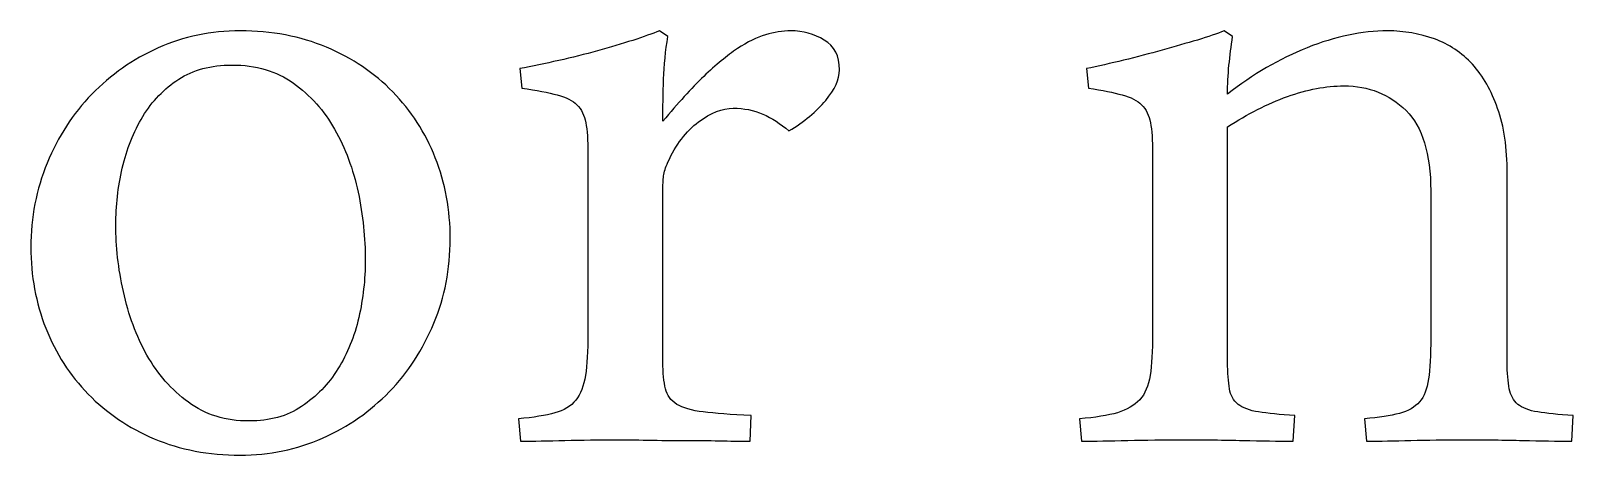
# Model space of a CAD drawing. Extents: x -303 to 288, y -142 to 145.
# Drawn here: x 53.38 to 62.55, y -139.42 to -136.9 of the extents above; entities that cross this region are included whole.
import ezdxf

# ---------------------------------------------------------------- set-up
doc = ezdxf.new("R2010")
doc.units = 0
doc.header["$MEASUREMENT"] = 0
doc.layers.add('LAYER_1', color=7, linetype='CONTINUOUS')

msp = doc.modelspace()

# ---------------------------------------------------------------- linework, layer by layer
at = {"layer": 'LAYER_1', "color": 250}
for points, knots in [([(53.3756, -138.1853), (53.3756, -138.0089), (53.408, -137.841), (53.4729, -137.6844), (53.4729, -137.6844), (53.5378, -137.5278), (53.6253, -137.3909), (53.7382, -137.2752), (53.7382, -137.2752), (53.8497, -137.1595), (53.9809, -137.0677), (54.1319, -137), (54.1319, -137), (54.2843, -136.9323), (54.4466, -136.8984), (54.6201, -136.8984), (54.6201, -136.8984), (54.8078, -136.8984), (54.9786, -136.9309), (55.1324, -136.9958), (55.1324, -136.9958), (55.2876, -137.0607), (55.4188, -137.1496), (55.5275, -137.2611), (55.5275, -137.2611), (55.6361, -137.3725), (55.7208, -137.5038), (55.7801, -137.6533), (55.7801, -137.6533), (55.8393, -137.8043), (55.869, -137.9638), (55.869, -138.1345), (55.869, -138.1345), (55.869, -138.3137), (55.8365, -138.4817), (55.7716, -138.6369), (55.7716, -138.6369), (55.7067, -138.7935), (55.6192, -138.929), (55.5063, -139.0447), (55.5063, -139.0447), (55.3948, -139.1604), (55.2636, -139.2521), (55.1098, -139.3199), (55.1098, -139.3199), (54.9574, -139.3876), (54.7937, -139.4215), (54.6201, -139.4215), (54.6201, -139.4215), (54.4325, -139.4215), (54.2631, -139.389), (54.1093, -139.3241), (54.1093, -139.3241), (53.9569, -139.2592), (53.8257, -139.1703), (53.717, -139.0588), (53.717, -139.0588), (53.6084, -138.9473), (53.5237, -138.8161), (53.4645, -138.6665), (53.4645, -138.6665), (53.4052, -138.5155), (53.3756, -138.3561), (53.3756, -138.1853)], [0, 0, 0, 0, 0.058824, 0.058824, 0.058824, 0.058824, 0.117647, 0.117647, 0.117647, 0.117647, 0.176471, 0.176471, 0.176471, 0.176471, 0.235294, 0.235294, 0.235294, 0.235294, 0.294118, 0.294118, 0.294118, 0.294118, 0.352941, 0.352941, 0.352941, 0.352941, 0.411765, 0.411765, 0.411765, 0.411765, 0.470588, 0.470588, 0.470588, 0.470588, 0.529412, 0.529412, 0.529412, 0.529412, 0.588235, 0.588235, 0.588235, 0.588235, 0.647059, 0.647059, 0.647059, 0.647059, 0.705882, 0.705882, 0.705882, 0.705882, 0.764706, 0.764706, 0.764706, 0.764706, 0.823529, 0.823529, 0.823529, 0.823529, 0.882353, 0.882353, 0.882353, 0.882353, 1, 1, 1, 1]), ([(57.6512, -139.3382), (57.606, -139.3382), (57.5538, -139.3382), (57.4917, -139.3368), (57.4917, -139.3368), (57.4296, -139.3354), (57.3619, -139.334), (57.2913, -139.334), (57.2913, -139.334), (57.2194, -139.334), (57.146, -139.334), (57.0712, -139.3326), (57.0712, -139.3326), (56.9978, -139.3311), (56.9273, -139.3297), (56.8609, -139.3297), (56.8609, -139.3297), (56.7537, -139.3297), (56.6507, -139.3311), (56.5505, -139.334), (56.5505, -139.334), (56.4517, -139.3368), (56.3628, -139.3382), (56.2866, -139.3382), (56.2866, -139.3382), (56.2866, -139.3382), (56.2739, -139.2056), (56.2739, -139.2056), (56.2739, -139.2056), (56.3642, -139.1971), (56.4376, -139.1858), (56.4912, -139.1703), (56.4912, -139.1703), (56.5449, -139.1562), (56.5858, -139.1308), (56.6154, -139.0941), (56.6154, -139.0941), (56.6436, -139.0588), (56.6634, -139.0094), (56.6733, -138.9473), (56.6733, -138.9473), (56.6817, -138.8852), (56.6874, -138.802), (56.6874, -138.6976), (56.6874, -138.6976), (56.6874, -138.6976), (56.6874, -137.6265), (56.6874, -137.6265), (56.6874, -137.6265), (56.6874, -137.5489), (56.6832, -137.4882), (56.6747, -137.4445), (56.6747, -137.4445), (56.6662, -137.4008), (56.6493, -137.3655), (56.6225, -137.3387), (56.6225, -137.3387), (56.5971, -137.3133), (56.5576, -137.2935), (56.5054, -137.2794), (56.5054, -137.2794), (56.4531, -137.2653), (56.3826, -137.2512), (56.2951, -137.2385), (56.2951, -137.2385), (56.2951, -137.2385), (56.2824, -137.1228), (56.2824, -137.1228), (56.2824, -137.1228), (56.3572, -137.1087), (56.4334, -137.0931), (56.5138, -137.0748), (56.5138, -137.0748), (56.5928, -137.0565), (56.6705, -137.0381), (56.7452, -137.0169), (56.7452, -137.0169), (56.82, -136.9958), (56.8892, -136.976), (56.9541, -136.9549), (56.9541, -136.9549), (57.019, -136.9337), (57.0712, -136.9153), (57.1135, -136.8984), (57.1135, -136.8984), (57.1135, -136.8984), (57.1629, -136.9323), (57.1629, -136.9323), (57.1629, -136.9323), (57.1488, -137.0169), (57.1403, -137.103), (57.1375, -137.1863), (57.1375, -137.1863), (57.1347, -137.2709), (57.1333, -137.3542), (57.1333, -137.436), (57.1333, -137.436), (57.2222, -137.3288), (57.3026, -137.2399), (57.376, -137.1693), (57.376, -137.1693), (57.448, -137.1002), (57.5157, -137.0452), (57.5764, -137.0042), (57.5764, -137.0042), (57.6371, -136.9647), (57.6921, -136.9365), (57.7429, -136.9224), (57.7429, -136.9224), (57.7951, -136.9069), (57.8445, -136.8984), (57.8939, -136.8984), (57.8939, -136.8984), (57.9658, -136.8984), (58.0322, -136.9168), (58.0928, -136.9534), (58.0928, -136.9534), (58.1535, -136.9887), (58.1832, -137.048), (58.1832, -137.1312), (58.1832, -137.1312), (58.1832, -137.1863), (58.1563, -137.2469), (58.1013, -137.3119), (58.1013, -137.3119), (58.0463, -137.3782), (57.9729, -137.4389), (57.8826, -137.4939), (57.8826, -137.4939), (57.8318, -137.4501), (57.781, -137.4163), (57.7274, -137.3937), (57.7274, -137.3937), (57.6737, -137.3697), (57.6145, -137.3584), (57.551, -137.3584), (57.551, -137.3584), (57.4875, -137.3584), (57.4183, -137.3852), (57.345, -137.4403), (57.345, -137.4403), (57.2702, -137.4953), (57.2095, -137.5757), (57.1629, -137.6802), (57.1629, -137.6802), (57.1488, -137.7112), (57.1403, -137.738), (57.1375, -137.7606), (57.1375, -137.7606), (57.1347, -137.7846), (57.1333, -137.8156), (57.1333, -137.8537), (57.1333, -137.8537), (57.1333, -137.8537), (57.1333, -138.8669), (57.1333, -138.8669), (57.1333, -138.8669), (57.1333, -138.9332), (57.1389, -138.9854), (57.1488, -139.0263), (57.1488, -139.0263), (57.1573, -139.0659), (57.1799, -139.0969), (57.2165, -139.1195), (57.2165, -139.1195), (57.2518, -139.1406), (57.304, -139.1562), (57.3732, -139.1646), (57.3732, -139.1646), (57.4423, -139.1731), (57.5369, -139.1802), (57.6582, -139.1858), (57.6582, -139.1858), (57.6582, -139.1858), (57.6512, -139.3382), (57.6512, -139.3382)], [0, 0, 0, 0, 0.022222, 0.022222, 0.022222, 0.022222, 0.044444, 0.044444, 0.044444, 0.044444, 0.066667, 0.066667, 0.066667, 0.066667, 0.088889, 0.088889, 0.088889, 0.088889, 0.111111, 0.111111, 0.111111, 0.111111, 0.133333, 0.133333, 0.133333, 0.133333, 0.155556, 0.155556, 0.155556, 0.155556, 0.177778, 0.177778, 0.177778, 0.177778, 0.2, 0.2, 0.2, 0.2, 0.222222, 0.222222, 0.222222, 0.222222, 0.244444, 0.244444, 0.244444, 0.244444, 0.266667, 0.266667, 0.266667, 0.266667, 0.288889, 0.288889, 0.288889, 0.288889, 0.311111, 0.311111, 0.311111, 0.311111, 0.333333, 0.333333, 0.333333, 0.333333, 0.355556, 0.355556, 0.355556, 0.355556, 0.377778, 0.377778, 0.377778, 0.377778, 0.4, 0.4, 0.4, 0.4, 0.422222, 0.422222, 0.422222, 0.422222, 0.444444, 0.444444, 0.444444, 0.444444, 0.466667, 0.466667, 0.466667, 0.466667, 0.488889, 0.488889, 0.488889, 0.488889, 0.511111, 0.511111, 0.511111, 0.511111, 0.533333, 0.533333, 0.533333, 0.533333, 0.555556, 0.555556, 0.555556, 0.555556, 0.577778, 0.577778, 0.577778, 0.577778, 0.6, 0.6, 0.6, 0.6, 0.622222, 0.622222, 0.622222, 0.622222, 0.644444, 0.644444, 0.644444, 0.644444, 0.666667, 0.666667, 0.666667, 0.666667, 0.688889, 0.688889, 0.688889, 0.688889, 0.711111, 0.711111, 0.711111, 0.711111, 0.733333, 0.733333, 0.733333, 0.733333, 0.755556, 0.755556, 0.755556, 0.755556, 0.777778, 0.777778, 0.777778, 0.777778, 0.8, 0.8, 0.8, 0.8, 0.822222, 0.822222, 0.822222, 0.822222, 0.844444, 0.844444, 0.844444, 0.844444, 0.866667, 0.866667, 0.866667, 0.866667, 0.888889, 0.888889, 0.888889, 0.888889, 0.911111, 0.911111, 0.911111, 0.911111, 0.933333, 0.933333, 0.933333, 0.933333, 0.955556, 0.955556, 0.955556, 0.955556, 1, 1, 1, 1]), ([(60.8799, -139.3382), (60.791, -139.3382), (60.6922, -139.3368), (60.5821, -139.334), (60.5821, -139.334), (60.472, -139.3311), (60.3507, -139.3297), (60.218, -139.3297), (60.218, -139.3297), (60.1108, -139.3297), (60.0036, -139.3311), (59.8977, -139.334), (59.8977, -139.334), (59.7919, -139.3368), (59.7002, -139.3382), (59.6226, -139.3382), (59.6226, -139.3382), (59.6226, -139.3382), (59.6099, -139.2056), (59.6099, -139.2056), (59.6099, -139.2056), (59.7044, -139.1971), (59.7792, -139.1858), (59.8356, -139.1689), (59.8356, -139.1689), (59.8921, -139.1519), (59.9358, -139.1265), (59.9683, -139.0927), (59.9683, -139.0927), (59.9993, -139.0574), (60.0205, -139.0094), (60.0304, -138.9473), (60.0304, -138.9473), (60.0388, -138.8852), (60.0445, -138.802), (60.0445, -138.6976), (60.0445, -138.6976), (60.0445, -138.6976), (60.0445, -137.6265), (60.0445, -137.6265), (60.0445, -137.6265), (60.0445, -137.5489), (60.0403, -137.4882), (60.0318, -137.4445), (60.0318, -137.4445), (60.0233, -137.4008), (60.0064, -137.3655), (59.9796, -137.3387), (59.9796, -137.3387), (59.9542, -137.3133), (59.9161, -137.2935), (59.8639, -137.2794), (59.8639, -137.2794), (59.8131, -137.2653), (59.7467, -137.2512), (59.6635, -137.2385), (59.6635, -137.2385), (59.6635, -137.2385), (59.6522, -137.1228), (59.6522, -137.1228), (59.6522, -137.1228), (59.7199, -137.1087), (59.7947, -137.0917), (59.8723, -137.0734), (59.8723, -137.0734), (59.9514, -137.0536), (60.0276, -137.0339), (60.1023, -137.0127), (60.1023, -137.0127), (60.1771, -136.9915), (60.2463, -136.9718), (60.3112, -136.9534), (60.3112, -136.9534), (60.3761, -136.9337), (60.4283, -136.9153), (60.4706, -136.8984), (60.4706, -136.8984), (60.4706, -136.8984), (60.52, -136.9323), (60.52, -136.9323), (60.52, -136.9323), (60.5116, -136.9901), (60.5045, -137.0466), (60.4989, -137.103), (60.4989, -137.103), (60.4932, -137.1609), (60.4904, -137.2173), (60.4904, -137.2752), (60.4904, -137.2752), (60.64, -137.1566), (60.798, -137.0649), (60.9645, -136.9986), (60.9645, -136.9986), (61.131, -136.9323), (61.2905, -136.8984), (61.4415, -136.8984), (61.4415, -136.8984), (61.5403, -136.8984), (61.6334, -136.9153), (61.7209, -136.9464), (61.7209, -136.9464), (61.8069, -136.9788), (61.8831, -137.0282), (61.9466, -137.0974), (61.9466, -137.0974), (62.0087, -137.1665), (62.0595, -137.254), (62.0962, -137.3598), (62.0962, -137.3598), (62.1343, -137.4657), (62.1527, -137.5955), (62.1527, -137.7465), (62.1527, -137.7465), (62.1527, -137.7465), (62.1527, -138.8669), (62.1527, -138.8669), (62.1527, -138.8669), (62.1527, -138.9332), (62.1569, -138.9854), (62.1654, -139.0263), (62.1654, -139.0263), (62.1738, -139.0659), (62.1908, -139.0969), (62.2162, -139.1195), (62.2162, -139.1195), (62.243, -139.1406), (62.2825, -139.1562), (62.3347, -139.1646), (62.3347, -139.1646), (62.3869, -139.1731), (62.4575, -139.1802), (62.545, -139.1858), (62.545, -139.1858), (62.545, -139.1858), (62.5365, -139.3382), (62.5365, -139.3382), (62.5365, -139.3382), (62.449, -139.3382), (62.3516, -139.3368), (62.2458, -139.334), (62.2458, -139.334), (62.14, -139.3311), (62.02, -139.3297), (61.8888, -139.3297), (61.8888, -139.3297), (61.7801, -139.3297), (61.6785, -139.3311), (61.5798, -139.334), (61.5798, -139.334), (61.4824, -139.3368), (61.3949, -139.3382), (61.3173, -139.3382), (61.3173, -139.3382), (61.3173, -139.3382), (61.3046, -139.2056), (61.3046, -139.2056), (61.3046, -139.2056), (61.3907, -139.1971), (61.4598, -139.1872), (61.512, -139.1731), (61.512, -139.1731), (61.5642, -139.159), (61.6037, -139.1364), (61.632, -139.104), (61.632, -139.104), (61.6588, -139.0729), (61.6771, -139.0278), (61.6856, -138.9685), (61.6856, -138.9685), (61.6941, -138.9092), (61.6983, -138.8274), (61.6983, -138.7215), (61.6983, -138.7215), (61.6983, -138.7215), (61.6983, -137.8495), (61.6983, -137.8495), (61.6983, -137.8495), (61.6983, -137.6294), (61.6489, -137.4699), (61.5515, -137.3725), (61.5515, -137.3725), (61.4528, -137.2752), (61.33, -137.2258), (61.1818, -137.2258), (61.1818, -137.2258), (61.076, -137.2258), (60.9645, -137.2469), (60.846, -137.2893), (60.846, -137.2893), (60.7275, -137.333), (60.6089, -137.3923), (60.4904, -137.4699), (60.4904, -137.4699), (60.4904, -137.4699), (60.4904, -138.8669), (60.4904, -138.8669), (60.4904, -138.8669), (60.4904, -138.9332), (60.4946, -138.9854), (60.5017, -139.0263), (60.5017, -139.0263), (60.5073, -139.0659), (60.5257, -139.0969), (60.5525, -139.1195), (60.5525, -139.1195), (60.5807, -139.1406), (60.6216, -139.1562), (60.6752, -139.1646), (60.6752, -139.1646), (60.7289, -139.1731), (60.8008, -139.1802), (60.8911, -139.1858), (60.8911, -139.1858), (60.8911, -139.1858), (60.8799, -139.3382), (60.8799, -139.3382)], [0, 0, 0, 0, 0.018182, 0.018182, 0.018182, 0.018182, 0.036364, 0.036364, 0.036364, 0.036364, 0.054545, 0.054545, 0.054545, 0.054545, 0.072727, 0.072727, 0.072727, 0.072727, 0.090909, 0.090909, 0.090909, 0.090909, 0.109091, 0.109091, 0.109091, 0.109091, 0.127273, 0.127273, 0.127273, 0.127273, 0.145455, 0.145455, 0.145455, 0.145455, 0.163636, 0.163636, 0.163636, 0.163636, 0.181818, 0.181818, 0.181818, 0.181818, 0.2, 0.2, 0.2, 0.2, 0.218182, 0.218182, 0.218182, 0.218182, 0.236364, 0.236364, 0.236364, 0.236364, 0.254545, 0.254545, 0.254545, 0.254545, 0.272727, 0.272727, 0.272727, 0.272727, 0.290909, 0.290909, 0.290909, 0.290909, 0.309091, 0.309091, 0.309091, 0.309091, 0.327273, 0.327273, 0.327273, 0.327273, 0.345455, 0.345455, 0.345455, 0.345455, 0.363636, 0.363636, 0.363636, 0.363636, 0.381818, 0.381818, 0.381818, 0.381818, 0.4, 0.4, 0.4, 0.4, 0.418182, 0.418182, 0.418182, 0.418182, 0.436364, 0.436364, 0.436364, 0.436364, 0.454545, 0.454545, 0.454545, 0.454545, 0.472727, 0.472727, 0.472727, 0.472727, 0.490909, 0.490909, 0.490909, 0.490909, 0.509091, 0.509091, 0.509091, 0.509091, 0.527273, 0.527273, 0.527273, 0.527273, 0.545455, 0.545455, 0.545455, 0.545455, 0.563636, 0.563636, 0.563636, 0.563636, 0.581818, 0.581818, 0.581818, 0.581818, 0.6, 0.6, 0.6, 0.6, 0.618182, 0.618182, 0.618182, 0.618182, 0.636364, 0.636364, 0.636364, 0.636364, 0.654545, 0.654545, 0.654545, 0.654545, 0.672727, 0.672727, 0.672727, 0.672727, 0.690909, 0.690909, 0.690909, 0.690909, 0.709091, 0.709091, 0.709091, 0.709091, 0.727273, 0.727273, 0.727273, 0.727273, 0.745455, 0.745455, 0.745455, 0.745455, 0.763636, 0.763636, 0.763636, 0.763636, 0.781818, 0.781818, 0.781818, 0.781818, 0.8, 0.8, 0.8, 0.8, 0.818182, 0.818182, 0.818182, 0.818182, 0.836364, 0.836364, 0.836364, 0.836364, 0.854545, 0.854545, 0.854545, 0.854545, 0.872727, 0.872727, 0.872727, 0.872727, 0.890909, 0.890909, 0.890909, 0.890909, 0.909091, 0.909091, 0.909091, 0.909091, 0.927273, 0.927273, 0.927273, 0.927273, 0.945455, 0.945455, 0.945455, 0.945455, 0.963636, 0.963636, 0.963636, 0.963636, 1, 1, 1, 1]), ([(54.6738, -139.2183), (54.7951, -139.2183), (54.8995, -139.19), (54.9856, -139.1322), (54.9856, -139.1322), (55.0731, -139.0729), (55.1451, -138.9995), (55.2015, -138.9078), (55.2015, -138.9078), (55.258, -138.8175), (55.2989, -138.7159), (55.3257, -138.603), (55.3257, -138.603), (55.3511, -138.4887), (55.3638, -138.3758), (55.3638, -138.2629), (55.3638, -138.2629), (55.3638, -138.1317), (55.3497, -137.9962), (55.3215, -137.858), (55.3215, -137.858), (55.2918, -137.7211), (55.2453, -137.5955), (55.1818, -137.484), (55.1818, -137.484), (55.1197, -137.3725), (55.0364, -137.2808), (54.9362, -137.2089), (54.9362, -137.2089), (54.836, -137.1369), (54.7133, -137.1016), (54.5708, -137.1016), (54.5708, -137.1016), (54.4466, -137.1016), (54.3407, -137.1298), (54.2547, -137.1863), (54.2547, -137.1863), (54.1672, -137.2427), (54.0966, -137.3161), (54.0416, -137.4078), (54.0416, -137.4078), (53.9866, -137.4981), (53.9456, -137.6011), (53.9188, -137.714), (53.9188, -137.714), (53.8934, -137.8269), (53.8807, -137.9398), (53.8807, -138.0527), (53.8807, -138.0527), (53.8807, -138.1797), (53.8948, -138.3109), (53.9259, -138.4492), (53.9259, -138.4492), (53.9555, -138.5875), (54.0035, -138.7131), (54.0656, -138.826), (54.0656, -138.826), (54.1291, -138.9389), (54.2109, -139.032), (54.3125, -139.1068), (54.3125, -139.1068), (54.4127, -139.1816), (54.5341, -139.2183), (54.6738, -139.2183)], [0, 0, 0, 0, 0.058824, 0.058824, 0.058824, 0.058824, 0.117647, 0.117647, 0.117647, 0.117647, 0.176471, 0.176471, 0.176471, 0.176471, 0.235294, 0.235294, 0.235294, 0.235294, 0.294118, 0.294118, 0.294118, 0.294118, 0.352941, 0.352941, 0.352941, 0.352941, 0.411765, 0.411765, 0.411765, 0.411765, 0.470588, 0.470588, 0.470588, 0.470588, 0.529412, 0.529412, 0.529412, 0.529412, 0.588235, 0.588235, 0.588235, 0.588235, 0.647059, 0.647059, 0.647059, 0.647059, 0.705882, 0.705882, 0.705882, 0.705882, 0.764706, 0.764706, 0.764706, 0.764706, 0.823529, 0.823529, 0.823529, 0.823529, 0.882353, 0.882353, 0.882353, 0.882353, 1, 1, 1, 1])]:
    msp.add_open_spline(points, degree=3, knots=knots, dxfattribs=at)

doc.saveas('drawing.dxf')
